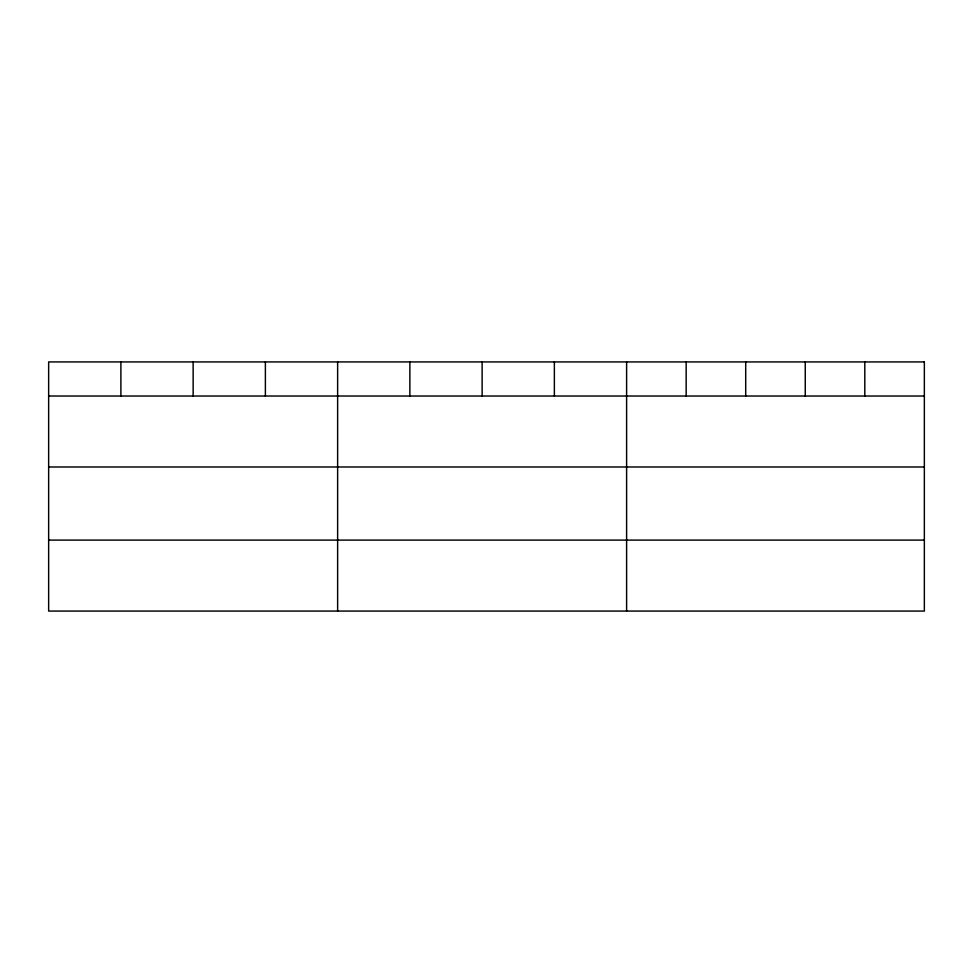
<?xml version="1.0" encoding="UTF-8"?>
<svg xmlns="http://www.w3.org/2000/svg" width="973" height="973" viewBox="0 0 973 973"><rect width="100%" height="100%" fill="white"/><g stroke="black" fill="none" stroke-linecap="round" stroke-linejoin="round"><path stroke-width="1.46" d="M48.65 396.023L924.35 396.023M48.65 466.991L924.35 466.991M48.65 540.1L924.35 540.1M864.802 361.932L864.802 396.023M805.255 361.932L805.255 396.023M745.707 361.932L745.707 396.023M686.16 361.932L686.16 396.023M626.612 361.932L626.612 611.068M554.367 361.932L554.367 396.023M482.121 361.932L482.121 396.023M409.876 361.932L409.876 396.023M337.631 361.932L337.631 611.068M265.386 361.932L265.386 396.023M193.141 361.932L193.141 396.023M120.895 361.932L120.895 396.023M924.35 361.932L48.65 361.932L48.65 611.068L924.35 611.068L924.35 361.932"/></g></svg>
